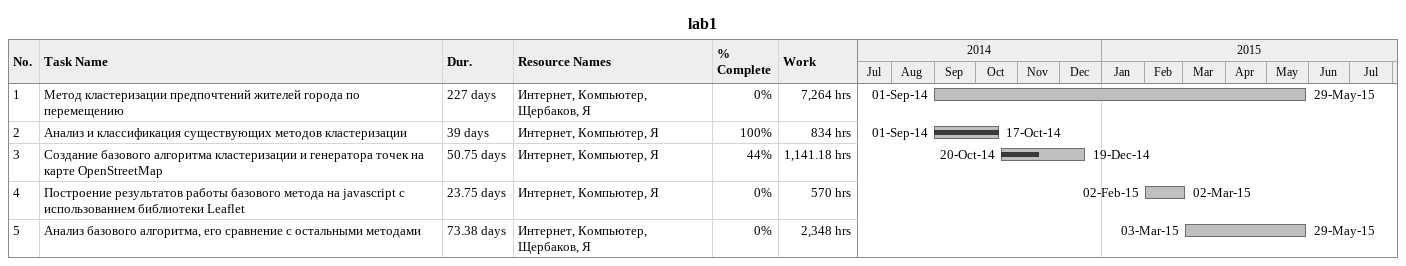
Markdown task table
lab1

| ID | Task | Duration | Start | Finish | Resources | % complete | Work (h) |
|---|---|---|---|---|---|---|---|
| 1 | Метод кластеризации предпочтений жителей города по перемещению | 227d | 2014-09-01 | 2015-05-29 | Интернет, Компьютер, Щербаков, Я | 0 | 7264 |
| 2 | Анализ и классификация существующих методов кластеризации | 39d | 2014-09-01 | 2014-10-17 | Интернет, Компьютер, Я | 100 | 834 |
| 3 | Создание базового алгоритма кластеризации и генератора точек на карте OpenStreetMap | 50.75d | 2014-10-20 | 2014-12-19 | Интернет, Компьютер, Я | 44 | 1141.18 |
| 4 | Построение результатов работы базового метода на javascript с использованием библиотеки Leaflet | 23.75d | 2015-02-02 | 2015-03-02 | Интернет, Компьютер, Я | 0 | 570 |
| 5 | Анализ базового алгоритма, его сравнение с остальными методами | 73.38d | 2015-03-03 | 2015-05-29 | Интернет, Компьютер, Щербаков, Я | 0 | 2348 |
